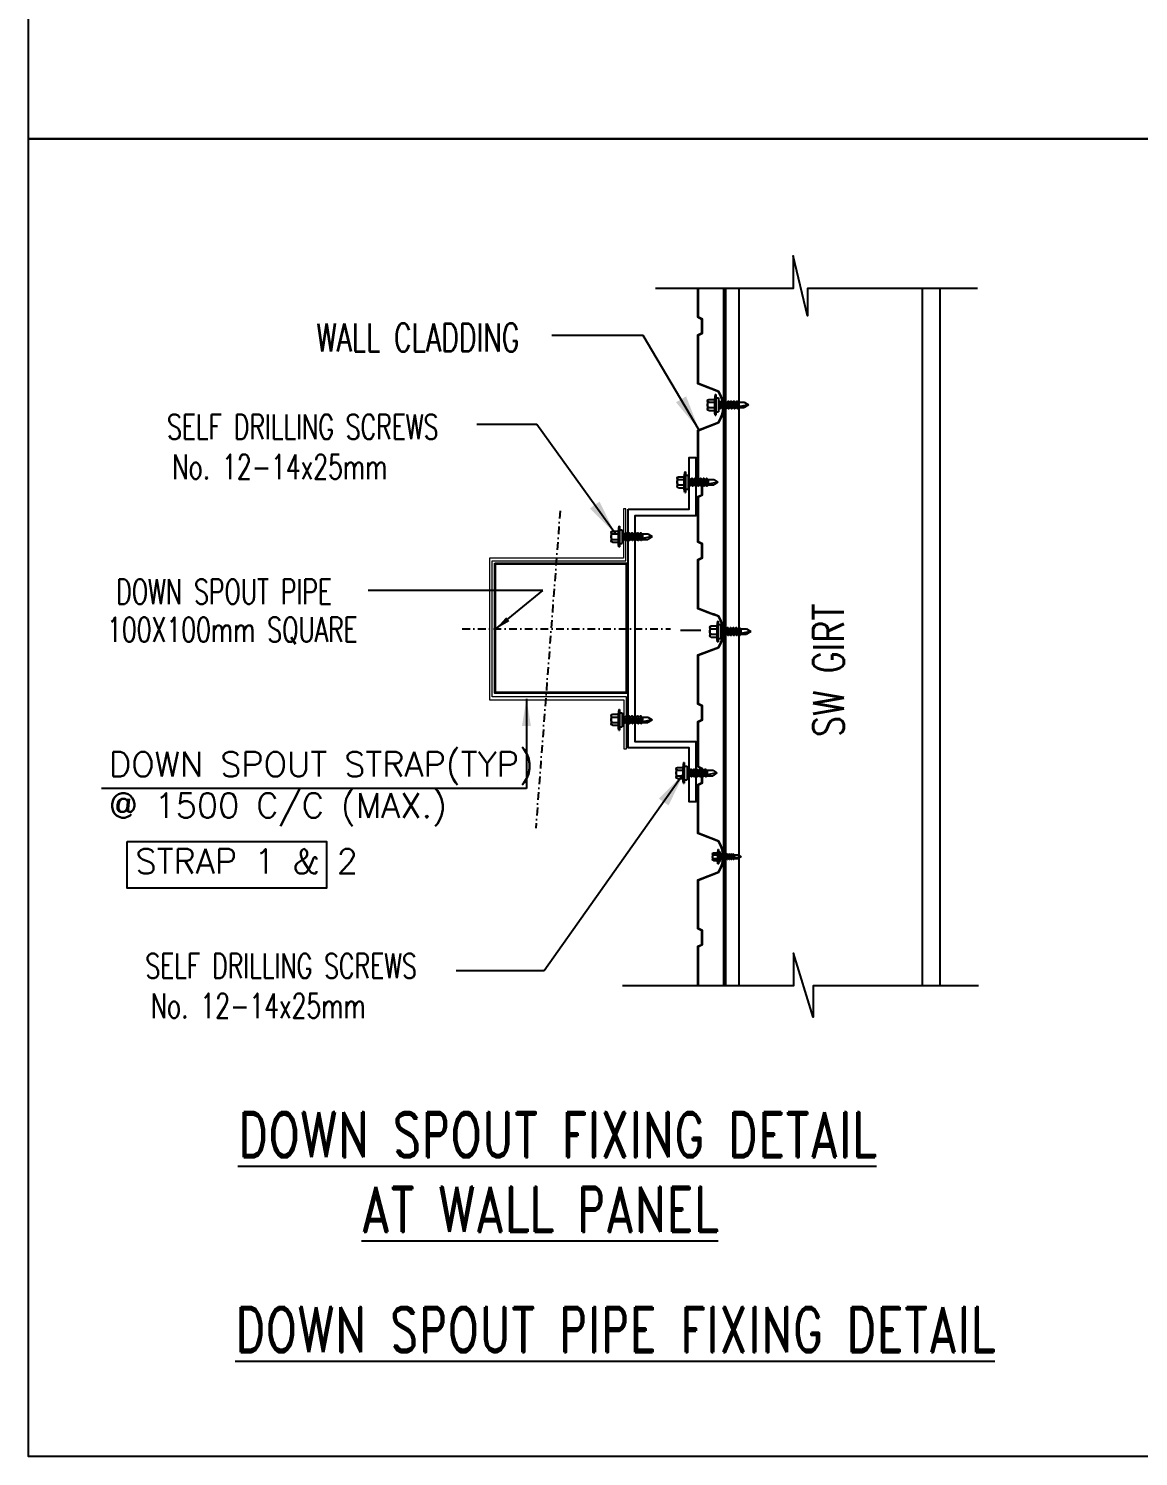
# Model space of a CAD drawing. Header units: millimetres. Extents: x 591978 to 1200763, y 19941 to 205918.
# Drawn here: x 912492 to 926497, y 97883 to 115890 of the extents above; entities that cross this region are included whole.
import ezdxf
from ezdxf.enums import TextEntityAlignment as Align

# ---------------------------------------------------------------- set-up
doc = ezdxf.new("R2010")
doc.units = ezdxf.units.MM
doc.header["$LTSCALE"] = 790
doc.header["$MEASUREMENT"] = 0
for name, pattern in [('CENTER', [2, 1.25, -0.25, 0.25, -0.25]), ('CONTIN', [0]), ('DASHDOT2', [0.5, 0.25, -0.125, 0, -0.125])]:
    doc.linetypes.add(name, pattern=pattern)
for name, color, linetype in [('3', 3, 'CONTIN'), ('400', 1, 'Continuous'), ('CEN', 1, 'CENTER'), ('DIM', 2, 'Continuous'), ('FLASHING', 1, 'Continuous'), ('STEEL', 4, 'Continuous'), ('TEXT1', 3, 'Continuous'), ('WALL', 7, 'Continuous')]:
    doc.layers.add(name, color=color, linetype=linetype)
doc.styles.add('ROMAND', font='romand.shx', dxfattribs={"height": 2.5})
doc.styles.add('ROMANS', font='romans.shx')
doc.dimstyles.new('100', dxfattribs={"dimscale": 100, "dimtxt": 2.25, "dimasz": 2, "dimexe": 1, "dimexo": 1.25, "dimgap": 1, "dimtad": 1, "dimdec": 0, "dimzin": 0, "dimdsep": 46, "dimtxsty": 'ROMANS', "dimcen": 1, "dimclrd": 3, "dimclre": 3, "dimclrt": 10, "dimazin": 0, "dimtfac": 1, "dimtdec": 0, "dimtmove": 2, "dimatfit": 3, "dimfxl": 1, "dimtolj": 1, "dimtzin": 0, "dimarcsym": 0})
doc.dimstyles.new('HAR 300', dxfattribs={"dimscale": 300, "dimtxt": 2, "dimasz": 1.5, "dimexe": 1, "dimexo": 1, "dimgap": 1, "dimtad": 1, "dimdec": 0, "dimzin": 0, "dimdsep": 46, "dimtxsty": 'ROMANS', "dimcen": 1, "dimclrd": 79, "dimclre": 79, "dimclrt": 2, "dimadec": 0, "dimazin": 0, "dimtfac": 1, "dimtdec": 0, "dimtix": 1, "dimtmove": 2, "dimatfit": 3, "dimfxl": 1, "dimtolj": 1, "dimtzin": 0, "dimarcsym": 0})
doc.dimstyles.new('PLAN -200', dxfattribs={"dimscale": 230, "dimtxt": 2, "dimasz": 1.5, "dimexe": 1, "dimexo": 1.5, "dimgap": 1, "dimtad": 1, "dimdec": 0, "dimzin": 0, "dimdsep": 46, "dimtxsty": 'ROMANS', "dimcen": 0.09, "dimclrd": 96, "dimclre": 28, "dimclrt": 52, "dimadec": 0, "dimazin": 0, "dimtfac": 0.09, "dimtdec": 0, "dimtix": 1, "dimtmove": 2, "dimatfit": 3, "dimfxl": 1, "dimtolj": 1, "dimtzin": 0, "dimarcsym": 0})

# ---------------------------------------------------------------- blocks, each defined once
blk = doc.blocks.new('SRW-20')
for p, q in [((-5.07, 1.69), (-2.71, 2.03)), ((-5.07, 1.69), (-5.07, 1.35)), ((-5.07, 1.35), (5.07, 1.35)), ((-3.38, 1.35), (-3.38, 0)), ((-3.38, 0), (3.38, 0)), ((-2.71, 4.73), (-2.71, 2.03)), ((-2.71, 2.03), (2.71, 2.03)), ((-2.03, 5.41), (2.03, 5.41)), ((-1.35, 4.73), (-1.35, 2.03)), ((1.35, 4.73), (1.35, 2.03)), ((2.71, 4.73), (2.71, 2.03)), ((5.07, 1.69), (2.71, 2.03)), ((3.38, 1.35), (3.38, 0)), ((5.07, 1.69), (5.07, 1.35)), ((-1.87, -0.44), (-1.37, -0.02)), ((-1.87, -1.85), (-1.37, -1.44)), ((-1.87, -3.27), (-1.37, -2.85)), ((-1.87, -4.69), (-1.37, -4.27)), ((-1.87, -6.1), (-1.37, -5.68)), ((-1.82, -0.61), (-1.38, -0.71)), ((-1.82, -2.03), (-1.38, -2.12)), ((-1.82, -3.45), (-1.38, -3.54)), ((-1.82, -4.86), (-1.38, -4.96)), ((-1.82, -6.28), (-1.38, -6.37)), ((-1.35, 0), (-1.35, -0.01)), ((-1.35, -0.71), (-1.35, -1.42)), ((-1.35, -2.13), (-1.35, -2.84)), ((-1.35, -3.54), (-1.35, -4.26)), ((-1.35, -4.96), (-1.35, -5.67)), ((-1.35, -6.38), (-1.35, -7.09)), ((-1.33, -0.71), (0.95, 0)), ((-1.33, -1.42), (1.33, -0.59)), ((-1.33, -2.12), (1.33, -1.3)), ((-1.33, -2.83), (1.33, -2.01)), ((-1.33, -3.54), (1.33, -2.71)), ((-1.33, -4.25), (1.33, -3.42)), ((-1.33, -4.96), (1.33, -4.13)), ((-1.33, -5.67), (1.33, -4.84)), ((-1.33, -6.37), (1.33, -5.55)), ((-1.33, -7.08), (1.33, -6.26)), ((-1.33, -7.79), (1.33, -6.96)), ((1.35, 0), (1.35, -0.59)), ((1.35, -1.29), (1.35, -2)), ((1.35, -2.7), (1.35, -3.42)), ((1.35, -4.12), (1.35, -4.83)), ((1.35, -5.54), (1.35, -6.25)), ((1.35, -6.95), (1.35, -7.67)), ((1.37, -1.28), (1.87, -0.86)), ((1.37, -2.69), (1.87, -2.28)), ((1.37, -4.11), (1.87, -3.69)), ((1.37, -5.53), (1.87, -5.11)), ((1.37, -6.94), (1.87, -6.53)), ((1.82, -0.68), (1.38, -0.59)), ((1.82, -2.1), (1.38, -2)), ((1.82, -3.52), (1.38, -3.42)), ((1.82, -4.93), (1.38, -4.84)), ((1.82, -6.35), (1.38, -6.25)), ((-1.87, -7.52), (-1.37, -7.1)), ((-1.87, -8.93), (-1.37, -8.52)), ((-1.82, -7.7), (-1.38, -7.79)), ((-1.82, -9.11), (-1.38, -9.21)), ((-1.35, -7.79), (-1.35, -8.51)), ((-1.35, -9.21), (-1.35, -9.85)), ((-1.35, -9.85), (1.35, -9.85)), ((-1.35, -9.85), (-1.35, -12.56)), ((-1.35, -12.56), (0, -14.59)), ((-1.33, -8.5), (1.33, -7.67)), ((-1.33, -9.2), (1.33, -8.38)), ((-1.14, -9.85), (1.33, -9.09)), ((0, -14.59), (0.97, -9.85)), ((0, -14.59), (1.35, -12.56)), ((1.14, -9.85), (1.33, -9.79)), ((1.35, -8.37), (1.35, -9.08)), ((1.35, -9.79), (1.35, -9.85)), ((1.35, -9.85), (1.35, -12.56)), ((1.37, -8.36), (1.87, -7.94)), ((1.37, -9.78), (1.87, -9.36)), ((1.82, -7.76), (1.38, -7.67)), ((1.82, -9.18), (1.38, -9.09))]:
    blk.add_line(p, q)
for centre, radius, start, end in [((-2.03, 4.73), 0.676, 360, 180), ((-1.3, -0.1), 0.101, 107.24924, 129.82948), ((0, 3.72), 1.69, 36.8699, 143.1301), ((2.03, 4.73), 0.676, 360, 180), ((-1.8, -0.51), 0.101, 129.82948, 257.97276), ((-1.8, -1.93), 0.101, 129.82948, 257.97276), ((-1.8, -3.35), 0.101, 129.82948, 257.97276), ((-1.8, -4.76), 0.101, 129.82948, 257.97276), ((-1.8, -6.18), 0.101, 129.82948, 257.97276), ((-1.36, -0.61), 0.101, 257.97276, 287.24924), ((-1.36, -2.03), 0.101, 257.97276, 287.24924), ((-1.36, -3.44), 0.101, 257.97276, 287.24924), ((-1.36, -4.86), 0.101, 257.97276, 287.24924), ((-1.36, -6.27), 0.101, 257.97276, 287.24924), ((-1.3, -1.51), 0.101, 107.24924, 129.82948), ((-1.3, -2.93), 0.101, 107.24924, 129.82948), ((-1.3, -4.35), 0.101, 107.24924, 129.82948), ((-1.3, -5.76), 0.101, 107.24924, 129.82948), ((1.36, -0.69), 0.101, 77.97276, 107.24924), ((1.3, -1.2), 0.101, 287.24924, 309.82948), ((1.3, -1.2), 0.101, 287.24924, 309.82948), ((1.36, -2.1), 0.101, 77.97276, 107.24924), ((1.3, -2.62), 0.101, 287.24924, 309.82948), ((1.3, -2.62), 0.101, 287.24924, 309.82948), ((1.36, -3.52), 0.101, 77.97276, 107.24924), ((1.36, -3.52), 0.101, 77.97276, 107.24924), ((1.3, -4.03), 0.101, 287.24924, 309.82948), ((1.36, -4.94), 0.101, 77.97276, 107.24924), ((1.3, -5.45), 0.101, 287.24924, 309.82948), ((1.36, -6.35), 0.101, 77.97276, 107.24924), ((1.3, -6.87), 0.101, 287.24924, 309.82948), ((1.8, -0.78), 0.101, 309.82948, 77.97276), ((1.8, -2.2), 0.101, 309.82948, 77.97276), ((1.8, -3.61), 0.101, 309.82948, 77.97276), ((1.8, -5.03), 0.101, 309.82948, 77.97276), ((1.8, -6.45), 0.101, 309.82948, 77.97276), ((-1.8, -7.6), 0.101, 129.82948, 257.97276), ((-1.8, -9.01), 0.101, 129.82948, 257.97276), ((-1.36, -7.69), 0.101, 257.97276, 287.24924), ((-1.36, -9.11), 0.101, 257.97276, 287.24924), ((-1.3, -7.18), 0.101, 107.24924, 129.82948), ((-1.3, -8.6), 0.101, 107.24924, 129.82948), ((1.36, -7.77), 0.101, 77.97276, 107.24924), ((1.3, -8.28), 0.101, 287.24924, 309.82948), ((1.36, -9.19), 0.101, 77.97276, 107.24924), ((1.3, -9.7), 0.101, 287.24924, 309.82948), ((1.8, -7.86), 0.101, 309.82948, 77.97276), ((1.8, -9.28), 0.101, 309.82948, 77.97276)]:
    blk.add_arc(centre, radius, start, end)

msp = doc.modelspace()

# ---------------------------------------------------------------- linework, layer by layer
for p, q in [((921265.2, 103833.9), (921265.2, 112613.5)), ((921288.4, 103833.9), (921288.4, 112613.5)), ((921459.2, 103833.9), (921459.2, 112613.5)), ((923772, 103833.9), (923772, 112613.5)), ((923992.9, 103833.9), (923992.9, 112613.5)), ((920717.4, 108303), (920976.8, 108303))]:
    msp.add_line(p, q)
msp.add_lwpolyline([(912492, 114500.4), (926858.4, 114500.4), (926858.4, 97883.2), (912492, 97883.2)], close=True)
for points in [[(924466, 112613.5), (922319.9, 112613.5), (922319.9, 112269.5), (922137.9, 113024), (922137.9, 112613.5), (920404.2, 112613.5)], [(924480.3, 103817.6), (922391.9, 103817.6), (922391.9, 103421.4), (922145.9, 104228.1), (922145.9, 103817.6), (919984.9, 103817.6)]]:
    msp.add_lwpolyline(points)
at = {"layer": '3'}
for points in [[(920937.7, 103833.7), (920937.7, 104316.7), (920988.4, 104341.1), (920988.4, 104511.2), (920937.7, 104536.9), (920937.7, 105155.9), (921198.6, 105255.2, 0.2982677), (921197.5, 105639, -0.0027698), (920937.7, 105737.8), (920937.7, 106358.2), (920988.4, 106382.5), (920988.4, 106552.6), (920937.7, 106578.3), (920937.7, 107152), (920988.4, 107176.4), (920988.4, 107346.5), (920937.7, 107372.2), (920937.7, 107991.2), (921198.6, 108090.5, 0.2982677), (921197.5, 108474.3, -0.0027698), (920937.7, 108573.1), (920937.7, 109193.5), (920988.4, 109217.8), (920988.4, 109387.9), (920937.7, 109413.6), (920937.7, 109987.3), (920988.4, 110011.7), (920988.4, 110181.8), (920937.7, 110207.5), (920937.7, 110826.5), (921198.6, 110925.8, 0.2982677), (921197.5, 111309.6, -0.0027698), (920937.7, 111408.4), (920937.7, 112028.8), (920988.4, 112053.1), (920988.4, 112223.2), (920937.7, 112248.9), (920937.7, 112600.3)], [(920943.4, 103833.7), (920943.4, 104313.2), (920994.1, 104337.5), (920994.1, 104514.7), (920943.4, 104540.4), (920943.4, 105152), (921202.3, 105250.5, 0.3011076), (921201.2, 105643.6, -0.0027494), (920943.4, 105741.7), (920943.4, 106354.6), (920994.1, 106378.9), (920994.1, 106556.1), (920943.4, 106581.8), (920943.4, 107148.5), (920994.1, 107172.8), (920994.1, 107350), (920943.4, 107375.7), (920943.4, 107987.3), (921202.3, 108085.8, 0.3011076), (921201.2, 108478.9, -0.0027494), (920943.4, 108577), (920943.4, 109189.9), (920994.1, 109214.2), (920994.1, 109391.4), (920943.4, 109417.1), (920943.4, 109983.8), (920994.1, 110008.1), (920994.1, 110185.3), (920943.4, 110211), (920943.4, 110822.6), (921202.3, 110921.1, 0.3011076), (921201.2, 111314.2, -0.0027494), (920943.4, 111412.3), (920943.4, 112025.2), (920994.1, 112049.5), (920994.1, 112226.7), (920943.4, 112252.4), (920943.4, 112600.3)]]:
    msp.add_lwpolyline(points, format="xyb", dxfattribs=at)
for points in [[(918376.5, 109146.6), (920038.4, 109146.6), (920038.4, 107507.8), (918376.5, 107507.8)], [(918384.3, 109138.9), (920030.6, 109138.9), (920030.6, 107515.6), (918384.3, 107515.6)]]:
    msp.add_lwpolyline(points, close=True, dxfattribs=at)
at = {"layer": 'CEN', "color": 4, "linetype": 'DASHDOT2', "ltscale": 0.5}
for p, q in [((919200.1, 109808.6), (918891.8, 105805.4)), ((917963.5, 108320), (920592.2, 108320))]:
    msp.add_line(p, q, dxfattribs=at)
at = {"layer": 'DIM', "linetype": 'Continuous'}
msp.add_lwpolyline([(913734.9, 105640.1), (916251.9, 105640.1), (916251.9, 105051.3), (913734.9, 105051.3)], close=True, dxfattribs=at)
at = {"layer": 'FLASHING', "lineweight": 0}
msp.add_lwpolyline([(918341.2, 107462), (918341.2, 107462), (918341.2, 109178.1), (920030.2, 109178.1), (920030.2, 109832.5), (919997.1, 109832.5), (919997.1, 109211.8), (918309.5, 109211.8), (918309.5, 107423.4), (920001.8, 107423.4), (920001.8, 106807.6), (920036.9, 106807.6), (920036.9, 107462), (918341.2, 107462)], dxfattribs=at)
at = {"layer": 'STEEL', "color": 7}
msp.add_lwpolyline([(912492, 151692.7), (974672, 151692.7), (974672, 114500.4), (912492, 114500.4)], close=True, dxfattribs=at)
at = {"layer": 'STEEL', "linetype": 'Continuous'}
msp.add_lwpolyline([(920059.1, 109827.4), (920828.2, 109827.4), (920828.2, 110481.9), (920910, 110481.9), (920910, 109745.6), (920140.9, 109745.6), (920140.9, 106901), (920910, 106901), (920910, 106137.6), (920828.2, 106137.6), (920828.2, 106819.2), (920059.1, 106819.2)], close=True, dxfattribs=at)

# ---------------------------------------------------------------- block references
at = {"rotation": 90}
for p, xscale, yscale, zscale in [((921198.1, 111144.4), -25.76868762792393, 25.76868762792393, 25.76868762792393), ((920814.4, 110169.3), -25.76868762792393, 25.76868762792393, 25.76868762792393), ((919982.9, 109483.1), -25.76868762792393, 25.76868762792393, 25.76868762792393), ((921227.6, 108286.4), -25.76868762792393, 25.76868762792393, 25.76868762792393), ((919982.9, 107173.1), -25.76868762792393, 25.76868762792393, 25.76868762792393), ((920800.9, 106503.2), -25.76868762792393, 25.76868762792393, 25.76868762792393), ((921220.6, 105446.5), -18.03808133954675, 18.03808133954675, 18.03808133954675)]:
    msp.add_blockref('SRW-20', p, dxfattribs=dict(at, xscale=xscale, yscale=yscale, zscale=zscale))

# ---------------------------------------------------------------- texts
at = {"layer": 'DIM', "color": 2, "style": 'ROMANS', "width": 0.7}
for s, p in [('SELF DRILLING SCREWS', (914239.8, 110711.7)), ('No. 12-14x25mm', (914306.6, 110208.4)), ('DOWN SPOUT PIPE', (913598.2, 108632.8)), ('100X100mm SQUARE', (913483.3, 108155.2)), ('SELF DRILLING SCREWS', (913966.6, 103913.9)), ('No. 12-14x25mm', (914033.5, 103410.6))]:
    msp.add_text(s, height=311.883, dxfattribs=at).set_placement(p)
at = {"layer": 'DIM', "color": 2, "style": 'ROMANS', "width": 0.8}
msp.add_text('SW GIRT', height=389.85, rotation=90, dxfattribs=at).set_placement((922781.1, 106954.9))
at = {"layer": 'DIM', "color": 2, "char_height": 311.883, "attachment_point": 4, "style": 'ROMANS'}
for s, insert in [('DOWN SPOUT STRAP(TYP)\\P@ 1500 C/C (MAX.)', (913507.3, 106301)), ('\\A1;\\PSTRAP 1 & 2', (913840.9, 105649))]:
    msp.add_mtext(s, dxfattribs=dict(at, insert=insert))
at = {"layer": 'TEXT1', "color": 1, "style": 'ROMAND', "width": 0.75}
for s, p in [('%%UDOWN SPOUT FIXING DETAIL', (915134.1, 101657.2)), ('%%UAT WALL PANEL', (916692.4, 100714.8))]:
    msp.add_text(s, height=567.06, dxfattribs=at).set_placement(p)
msp.add_text('%%UDOWN SPOUT PIPE FIXING DETAIL', height=567.06, dxfattribs=at).set_placement((919892.6, 99482.3), align=Align.MIDDLE)
at = {"layer": 'WALL', "color": 4, "style": 'ROMANS', "width": 0.7}
msp.add_text('WALL CLADDING', height=354.412, dxfattribs=at).set_placement((916123.8, 111817.9))

# ---------------------------------------------------------------- leaders
at = {"layer": '400'}
for points in [[(920954, 110827), (920249.2, 112021.4), (919092.8, 112021.4)], [(919898, 109516.2), (918903.8, 110898.6), (918148.3, 110898.6)], [(920766.1, 106503.2), (919000, 104005.4), (917888.6, 104005.4)]]:
    msp.add_leader(points, dimstyle='HAR 300', override={"dimtad": 0}, dxfattribs=at)
msp.add_leader([(918774.7, 107439), (918774.7, 106305.3), (913413.7, 106305.3)], dimstyle='PLAN -200', dxfattribs=at)
at = {"layer": 'DIM', "color": 3}
msp.add_leader([(918384.3, 108315.2), (918982.8, 108802.1), (916777, 108802.1)], dimstyle='100', override={"dimtad": 0}, dxfattribs=at)

doc.saveas('drawing.dxf')
